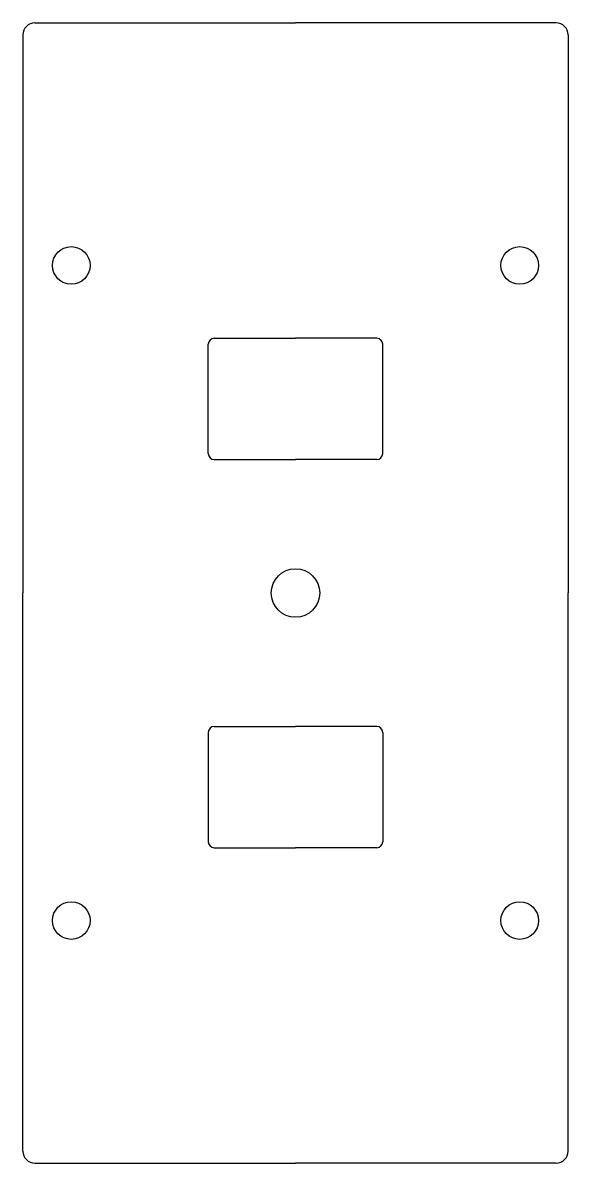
# Model space of a CAD drawing. Header units: millimetres. Extents: x -22.5 to 22.5, y -47 to 47.
import ezdxf

# ---------------------------------------------------------------- set-up
doc = ezdxf.new("R2010")
doc.units = ezdxf.units.MM
doc.layers.get('0').update_dxf_attribs({"linetype": 'CONTINUOUS', "lineweight": 25, "true_color": 0xffffff})

msp = doc.modelspace()

# ---------------------------------------------------------------- linework, layer by layer
for p, q in [((-21.5, 47), (0, 47)), ((21.5, 47), (0, 47)), ((-22.5, 46), (-22.5, 0)), ((22.5, 46), (22.5, 0)), ((-6.7, 21), (0, 21)), ((6.7, 21), (0, 21)), ((-7.2, 11.5), (-7.2, 20.5)), ((7.2, 11.5), (7.2, 20.5)), ((-6.7, 11), (0, 11)), ((6.7, 11), (0, 11)), ((22.5, -46), (22.5, 0)), ((-22.5, -46), (-22.5, 0)), ((-6.7, -11), (0, -11)), ((6.7, -11), (0, -11)), ((-7.2, -11.5), (-7.2, -20.5)), ((7.2, -11.5), (7.2, -20.5)), ((-6.7, -21), (0, -21)), ((6.7, -21), (0, -21)), ((-21.5, -47), (0, -47)), ((21.5, -47), (0, -47))]:
    msp.add_line(p, q)
for centre, radius in [((-18.5, 27), 1.55), ((18.5, 27), 1.55), ((0, 0), 2), ((-18.5, -27), 1.55), ((18.5, -27), 1.55)]:
    msp.add_circle(centre, radius)
for centre, radius, start, end in [((-21.5, 46), 1, 90, 180), ((21.5, 46), 1, 360, 90), ((-6.7, 20.5), 0.5, 90, 180), ((6.7, 20.5), 0.5, 0, 90), ((-6.7, 11.5), 0.5, 180, 270), ((6.7, 11.5), 0.5, 270, 0), ((-6.7, -11.5), 0.5, 90, 180), ((6.7, -11.5), 0.5, 360, 90), ((-6.7, -20.5), 0.5, 180, 270), ((6.7, -20.5), 0.5, 270, 360), ((-21.5, -46), 1, 180, 270), ((21.5, -46), 1, 270, 0)]:
    msp.add_arc(centre, radius, start, end)

doc.saveas('drawing.dxf')
